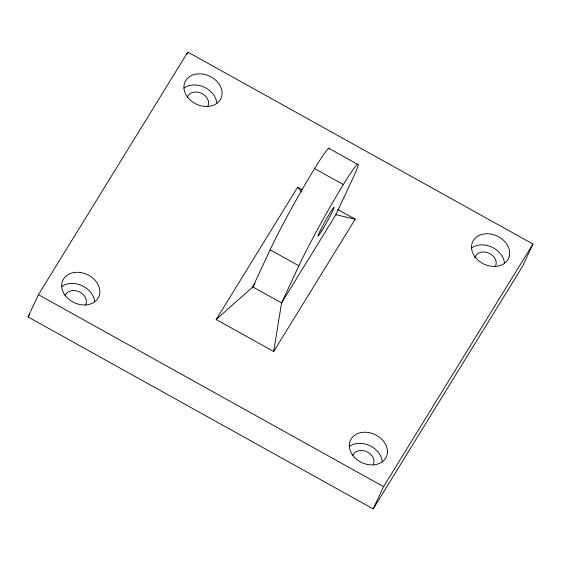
<?xml version="1.0" encoding="UTF-8"?>
<svg xmlns="http://www.w3.org/2000/svg" width="561" height="561" viewBox="0 0 561 561"><rect width="100%" height="100%" fill="white"/><g stroke="black" fill="none" stroke-linecap="round" stroke-linejoin="round"><path stroke-width="0.84" d="M273.712 351.523L281.566 302.912L298.873 265.802A65.925 3.71 -60.9 0 1 343.339 184.583A65.925 3.71 -60.9 0 1 353.192 177.592L335.885 214.702L281.566 302.912L252.808 286.916L216.188 319.532L273.712 351.523L355.19 219.204L337.785 209.519M28.05 316.958L38.436 294.686L187.809 52.103L532.95 244.042L522.564 266.314L373.191 508.897L28.05 316.958L29.88 313.978M186.736 54.41L187.809 52.103M329.44 148.946A65.925 3.71 -60.9 0 0 306.958 181.266A65.925 3.71 -60.9 0 0 270.107 249.806L252.808 286.916L255.087 283.214M373.191 508.897L383.57 486.625L532.95 244.042M216.188 319.532L297.667 187.213L302.211 189.737M335.885 214.702L355.19 219.204M328.711 148.272L357.476 164.268M314.574 168.588L343.339 184.583M270.107 249.806L298.873 265.802M38.436 294.686L383.57 486.625M297.667 187.213L301.566 191.946M474.774 257.927A11.206 8.78 25 0 1 488.715 253.095A11.206 8.78 25 0 1 495.195 266.671M187.367 97.235A11.206 8.78 25 0 1 201.546 93.343A11.206 8.78 25 0 1 207.577 106.723M65.153 295.71A11.206 8.78 25 0 1 79.332 291.818A11.206 8.78 25 0 1 85.363 305.205M352.764 455.665A11.206 8.78 25 0 1 366.501 451.57A11.206 8.78 25 0 1 373.338 464.48M349.3 446.5A19.775 15.498 25 0 1 369.496 445.553A19.775 15.498 25 0 1 382.216 461.408M61.682 286.552A19.775 15.498 25 0 1 81.878 285.598A19.775 15.498 25 0 1 94.599 301.46M183.903 88.07A19.775 15.498 25 0 1 204.099 87.123A19.775 15.498 25 0 1 216.819 102.979M471.521 248.025A19.775 15.498 25 0 1 491.717 247.071A19.775 15.498 25 0 1 504.437 262.934M474.922 256.763A19.775 15.498 25 0 0 507.866 259.701A19.775 15.498 25 0 0 489.038 233.846A19.775 15.498 25 0 0 474.922 256.763M187.311 96.815A19.775 15.498 25 0 0 220.249 99.746A19.775 15.498 25 0 0 201.42 73.898A19.775 15.498 25 0 0 187.311 96.815M65.09 295.289A19.775 15.498 25 0 0 98.035 298.228A19.775 15.498 25 0 0 79.199 272.373A19.775 15.498 25 0 0 65.09 295.289M352.708 455.237A19.775 15.498 25 0 0 385.645 458.176A19.775 15.498 25 0 0 366.817 432.321A19.775 15.498 25 0 0 352.708 455.237M321.705 230.971A16.479 0.926 -60.9 0 0 334.075 207.507A16.479 0.926 -60.9 0 0 322.316 226.609A16.479 0.926 -60.9 0 0 321.705 230.971"/></g></svg>
